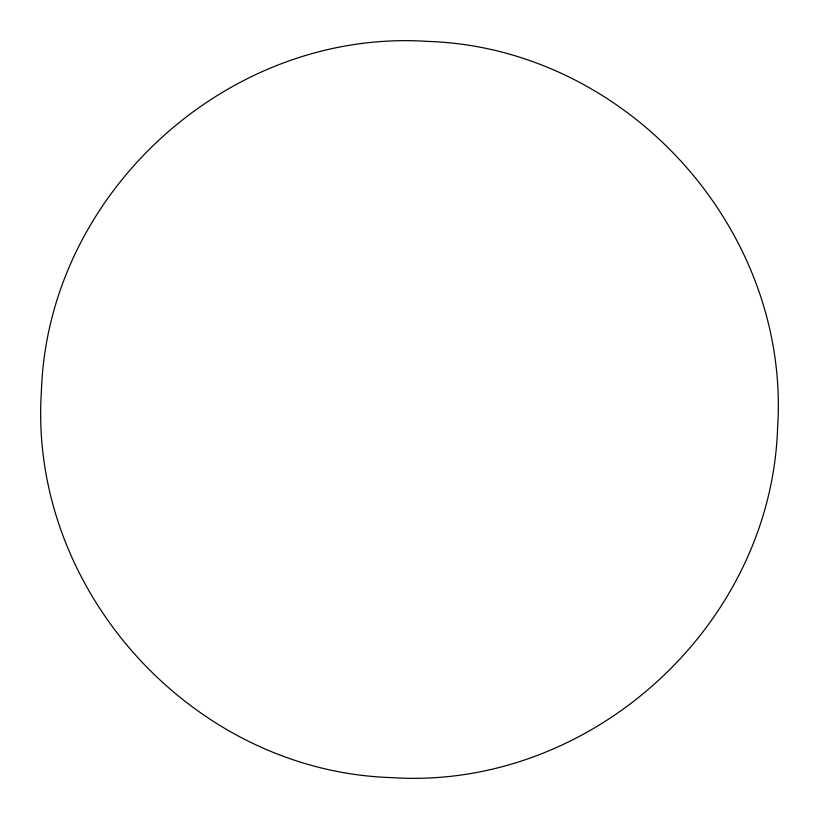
<?xml version="1.0" encoding="UTF-8"?>
<svg xmlns="http://www.w3.org/2000/svg" width="819" height="819" viewBox="0 0 819 819"><rect width="100%" height="100%" fill="white"/><g stroke="black" fill="none" stroke-linecap="round" stroke-linejoin="round"><path stroke-width="1.23" d="M41.39 391.421C28.266 589.956 192.537 771.211 391.421 777.61C589.956 790.734 771.211 626.463 777.61 427.579C790.734 229.044 626.463 47.789 427.579 41.39C229.044 28.266 47.789 192.537 41.39 391.421"/></g></svg>
